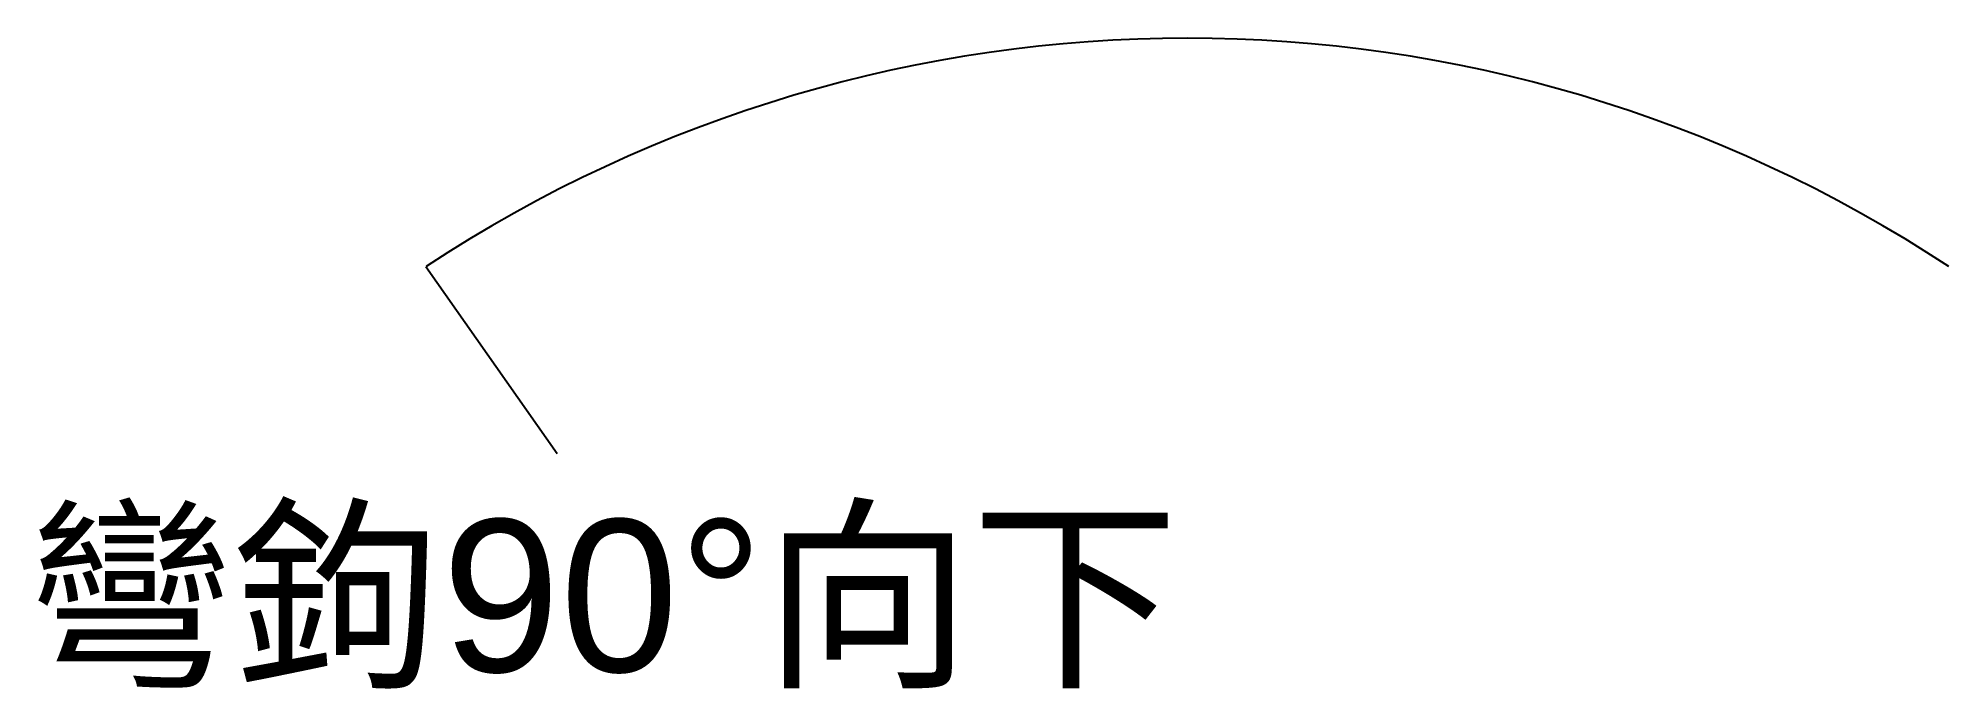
# Model space of a CAD drawing. Header units: millimetres. Extents: x 2548 to 2673, y 1542 to 1585.
import ezdxf

# ---------------------------------------------------------------- set-up
doc = ezdxf.new("R2010")
doc.units = ezdxf.units.MM
doc.styles.get("Standard").update_dxf_attribs({"font": 'arial.ttf'})

msp = doc.modelspace()

# ---------------------------------------------------------------- linework, layer by layer
msp.add_line((2573.1, 1569.94), (2581.72, 1557.66))
msp.add_arc((2623.1, 1494.11), 90.83, 56.6015, 123.3985)

# ---------------------------------------------------------------- texts
msp.add_text('彎鉤90%%D向下', height=10).set_placement((2546.86, 1543.33))

doc.saveas('drawing.dxf')
